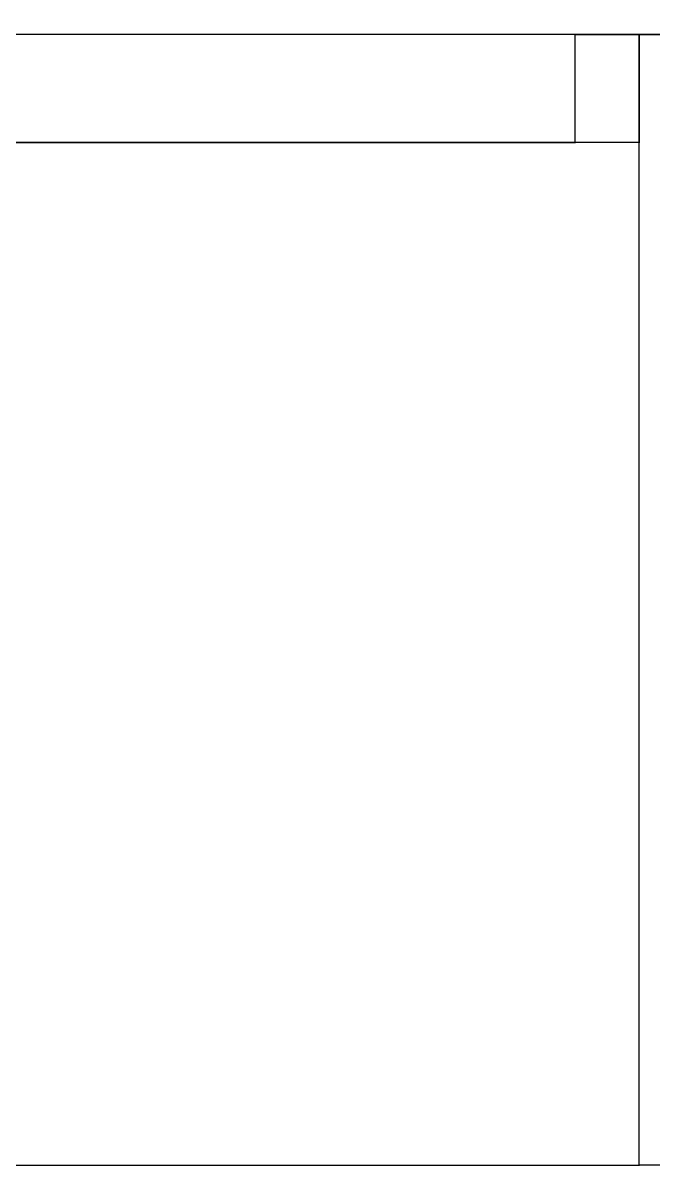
# Model space of a CAD drawing. Header units: millimetres. Extents: x 0 to 9246, y 0 to 4972.
# Drawn here: x 5383 to 6122, y 0 to 1340 of the extents above; entities that cross this region are included whole.
import ezdxf

# ---------------------------------------------------------------- set-up
doc = ezdxf.new("R2010")
doc.units = ezdxf.units.MM
doc.layers.add('PT Top Right', color=96, linetype='Continuous', true_color=0x007f00)
doc.layers.add('Walls', color=1, linetype='Continuous', true_color=0xff0000)
for name, color, linetype in [('Rooms$Living Room', 7, 'Continuous'), ('Rooms$Terrace', 7, 'Continuous'), ('Windows', 7, 'Continuous')]:
    doc.layers.add(name, color=color, linetype=linetype)

msp = doc.modelspace()

# ---------------------------------------------------------------- linework, layer by layer
at = {"layer": 'PT Top Right'}
for p in [(6030.7, 1326), (6105.7, 1326), (6030.7, 1199), (6105.7, 1199), (6105.7, 0)]:
    msp.add_point(p, dxfattribs=at)
at = {"layer": 'Rooms$Living Room'}
msp.add_lwpolyline([(2007, 3156), (2007, 4845), (6138.7, 4845), (6138.7, 1326), (3107.5, 1326), (3107.5, 3156)], close=True, dxfattribs=at)
at = {"layer": 'Rooms$Terrace'}
msp.add_lwpolyline([(3140.5, 0), (6105.7, 0), (6105.7, 1199), (3140.5, 1199)], close=True, dxfattribs=at)
at = {"layer": 'Walls'}
for points in [[(6105.7, 1199), (6030.7, 1199), (6030.7, 1326), (6105.7, 1326)], [(6232.7, 0), (6105.7, 0), (6105.7, 1326), (6232.7, 1326)]]:
    msp.add_lwpolyline(points, close=True, dxfattribs=at)
at = {"layer": 'Windows'}
msp.add_lwpolyline([(5080.7, 1199), (6030.7, 1199), (6030.7, 1326), (5080.7, 1326)], close=True, dxfattribs=at)

doc.saveas('drawing.dxf')
